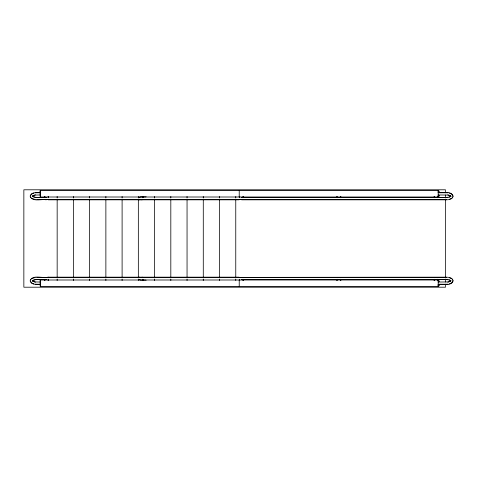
<?xml version="1.0" encoding="UTF-8"?>
<svg xmlns="http://www.w3.org/2000/svg" width="477" height="477" viewBox="0 0 477 477"><rect width="100%" height="100%" fill="white"/><g stroke="black" fill="none" stroke-linecap="round" stroke-linejoin="round"><path stroke-width="0.72" d="M239.227 279.993L239.227 286.486M40.277 190.514L438.202 190.514L438.202 197.007L40.295 197.007L40.151 190.699M40.14 280.297L40.384 279.993L438.202 279.993L438.202 286.486L40.295 286.486L40.271 280.082M439.329 195.385L439.311 195.57A1.52 1.52 0 0 1 438.005 196.882L437.814 196.894M439.329 284.888L439.311 285.073A1.52 1.52 0 0 1 438.196 286.349M32.353 280.762L32.484 280.482L32.645 280.965M32.555 280.75L32.68 280.542M452.923 196.363L452.894 195.898M438.655 191.48L438.25 191.48L438.643 191.426M452.894 281.102L452.923 280.637M30.361 195.898L31.476 194.139L33.825 193.09M32.645 196.035L32.496 196.53L32.353 196.238M30.552 279.886L30.778 279.498M452.703 197.114L452.476 197.502M452.673 281.847L451.779 282.861L449.429 283.91M142.551 197.74A1.079 0.555 -90 0 1 142.766 197.305L143.583 196.894M139.338 199.899L139.391 199.821A1.604 0.829 -90 0 0 139.505 199.619M32.4 280.697L32.549 280.482M32.579 280.798L35.542 279.665L46.239 279.588M239.227 190.514L239.227 197.007M32.508 196.274L33.312 195.612L35.513 195.045L40.342 194.968M450.455 281.347C451.081 280.458 450.986 281.138 450.771 280.482L449.942 281.388L447.748 281.955L438.107 282.032M32.8 195.653L33.253 195.415M31.399 278.824L35.22 277.465M450.705 196.518C450.676 196.089 451.135 196.643 450.61 196.035L447.748 195.045L438.107 194.968M451.856 198.176L449.483 199.267M450.61 281.203L450.008 281.585M33.324 280.029L36.812 279.385L46.239 279.385M448.917 197.317L449.93 196.971M143.404 196.649L142.748 196.876A1.485 0.763 -90 0 0 142.325 197.699M34.284 195.063L35.489 194.837M447.772 282.163L448.97 281.937M48.141 196.906L48.326 196.894A1.52 1.52 0 0 0 48.714 196.792M242.978 196.894L243.163 196.882A1.52 1.52 0 0 0 243.55 196.78M340.399 196.894L340.584 196.882A1.52 1.52 0 0 0 340.966 196.78M44.868 280.094L44.683 280.106A1.52 1.52 0 0 0 44.301 280.208M239.704 280.106L239.52 280.118A1.52 1.52 0 0 0 239.138 280.22M337.126 280.106L336.941 280.118A1.52 1.52 0 0 0 336.553 280.22M434.541 280.106L434.356 280.118A1.52 1.52 0 0 0 433.975 280.22M35.25 192.821L40.306 192.738M447.742 197.538L241.606 197.615M448.004 284.179L438.107 284.262M40.14 190.818L40.247 196.852M40.301 192.529C37.045 192.601 31.136 191.861 30.105 196.119C31.959 202.433 42.042 198.694 46.239 199.827M438.107 192.529C442.239 193.435 451.206 190.287 453.15 196.119C452.852 199.165 448.976 199.78 446.52 199.827L241.606 199.827M438.107 192.738L448.004 192.821M142.128 196.995L143.517 196.995M46.239 197.412L35.542 197.335L32.579 196.202M241.606 197.412L446.436 197.412L448.863 197.12L450.848 195.987L450.574 196.458L450.723 195.964L450.759 196.53C450.998 195.85 451.081 196.554 450.455 195.653M46.239 197.615L36.812 197.615L33.324 196.971M36.741 199.624L48.141 199.636M48.255 199.624L239.06 199.624M239.734 199.636L446.514 199.624M48.243 199.827L239.049 199.827M48.243 277.173L239.049 277.173M36.741 277.375L48.141 277.364M48.255 277.375L239.06 277.375M239.734 277.364L446.514 277.375M241.606 279.385L447.742 279.462M241.606 279.588L446.436 279.588L448.863 279.88L450.848 281.013L450.574 280.542L450.723 281.036L450.705 280.482M40.342 282.032L35.513 281.955L33.312 281.388L32.508 280.726M40.306 284.262L35.25 284.179M40.301 284.471C37.045 284.399 31.136 285.139 30.105 280.881C32.072 273.947 43.985 278.926 48.141 277.101L48.141 277.381M438.107 284.471C442.239 283.565 451.206 286.713 453.15 280.881C452.852 277.835 448.976 277.22 446.52 277.173L239.734 277.381M434.541 196.894L434.356 196.882A1.52 1.52 0 0 1 433.975 196.78M337.126 196.894L336.941 196.882A1.52 1.52 0 0 1 336.553 196.78M239.704 196.894L239.52 196.882A1.52 1.52 0 0 1 239.138 196.78M44.868 196.906L44.683 196.894A1.52 1.52 0 0 1 44.301 196.792M437.814 280.106L438.005 280.118A1.52 1.52 0 0 1 439.311 281.43L439.329 281.615M340.399 280.106L340.584 280.118A1.52 1.52 0 0 1 340.966 280.22M242.978 280.106L243.163 280.118A1.52 1.52 0 0 1 243.55 280.22M48.141 280.094L48.326 280.106A1.52 1.52 0 0 1 48.714 280.208M447.772 194.837L448.97 195.063M35.22 199.535L31.399 198.176M34.284 281.937L35.489 282.163M143.404 280.351L142.748 280.124A1.485 0.763 -90 0 1 142.325 279.301M449.429 193.09L451.779 194.139L452.673 195.153M449.483 277.733L451.856 278.824M448.917 279.683L449.93 280.029M33.825 283.91L31.476 282.861L30.361 281.102M450.008 195.415L450.61 195.797M33.253 281.585L32.8 281.347M32.549 196.518L32.4 196.303M452.476 279.498L452.703 279.886M30.778 197.502L30.552 197.114M142.122 277.101L142.176 277.179A1.604 0.829 -90 0 1 142.283 277.381M139.338 277.101L139.391 277.179A1.604 0.829 -90 0 1 139.505 277.381M143.583 280.106L142.766 279.695A1.079 0.555 90 0 1 142.551 279.26M32.68 196.458L32.555 196.25M439.329 192.112L439.311 191.927A1.52 1.52 0 0 0 438.196 190.651M40.223 286.182L40.223 280.297M445.464 192.768L445.464 189.792L23.85 189.792L23.85 287.208L445.464 287.208L445.464 284.232M445.464 194.998L445.464 197.973M445.464 199.458L445.464 277.542M445.464 279.027L445.464 282.002M437.791 196.649L437.791 197.74M437.791 199.619L434.547 199.619M437.791 279.26L437.791 280.351M434.547 196.649L434.547 197.74M434.547 279.26L434.547 280.351M340.399 196.649L340.399 197.74M340.399 199.619L337.15 199.619M340.399 279.26L340.399 280.351M337.15 196.649L337.15 197.74M337.15 279.26L337.15 280.351M242.978 196.649L242.978 197.74M242.978 199.619L239.734 199.619M242.978 279.26L242.978 280.351M239.734 196.649L239.734 197.74M239.734 279.26L239.734 280.351M235.763 196.482L235.763 197.973M235.763 199.458L235.763 277.542M235.763 279.027L235.763 280.518M219.527 196.482L219.527 197.973M219.527 199.458L219.527 277.542M219.527 279.027L219.527 280.518M203.285 196.482L203.285 197.973M203.285 199.458L203.285 277.542M203.285 279.027L203.285 280.518M187.05 196.482L187.05 197.973M187.05 199.458L187.05 277.542M187.05 279.027L187.05 280.518M170.814 196.482L170.814 197.973M170.814 199.458L170.814 277.542M170.814 279.027L170.814 280.518M154.578 196.482L154.578 197.973M154.578 199.458L154.578 277.542M154.578 279.027L154.578 280.518M139.177 199.636L142.176 199.821A1.604 0.829 -90 0 0 142.283 199.619M138.342 196.482L138.342 197.973M138.342 199.458L138.342 277.542M138.342 279.027L138.342 280.518M122.106 196.482L122.106 197.973M122.106 199.458L122.106 277.542M122.106 279.027L122.106 280.518M105.87 196.482L105.87 197.973M105.87 199.458L105.87 277.542M105.87 279.027L105.87 280.518M89.634 196.482L89.634 197.973M89.634 199.458L89.634 277.542M89.634 279.027L89.634 280.518M73.398 196.482L73.398 197.973M73.398 199.458L73.398 277.542M73.398 279.027L73.398 280.518M57.162 196.482L57.162 197.973M57.162 199.458L57.162 277.542M57.162 279.027L57.162 280.518M48.141 196.649L48.141 197.74M48.141 199.619L44.898 199.619M48.141 279.26L48.141 280.351M44.898 196.649L44.898 197.74M44.898 279.26L44.898 280.351M139.546 279.301A1.485 0.763 90 0 0 139.964 280.124L145.747 280.118A1.52 1.52 0 0 1 146.129 280.22M139.988 279.695A1.079 0.555 90 0 1 139.767 279.26M146.129 196.78A1.52 1.52 0 0 1 145.747 196.882L139.964 196.876A1.485 0.763 -90 0 0 139.546 197.699M139.767 197.74A1.079 0.555 -90 0 1 139.988 197.305M438.25 285.467L438.625 285.622L438.274 285.419M438.238 191.128L438.238 191.832L438.643 191.832L438.643 191.128L438.238 191.128M438.244 195.648L438.041 195.999L438.649 196.351L438.858 195.999L438.244 195.648M438.244 280.649L438.041 281.001L438.649 281.352L438.649 280.649L438.244 280.649M438.238 285.168L438.035 285.52L438.643 285.872L438.846 285.52L438.238 285.168"/></g></svg>
